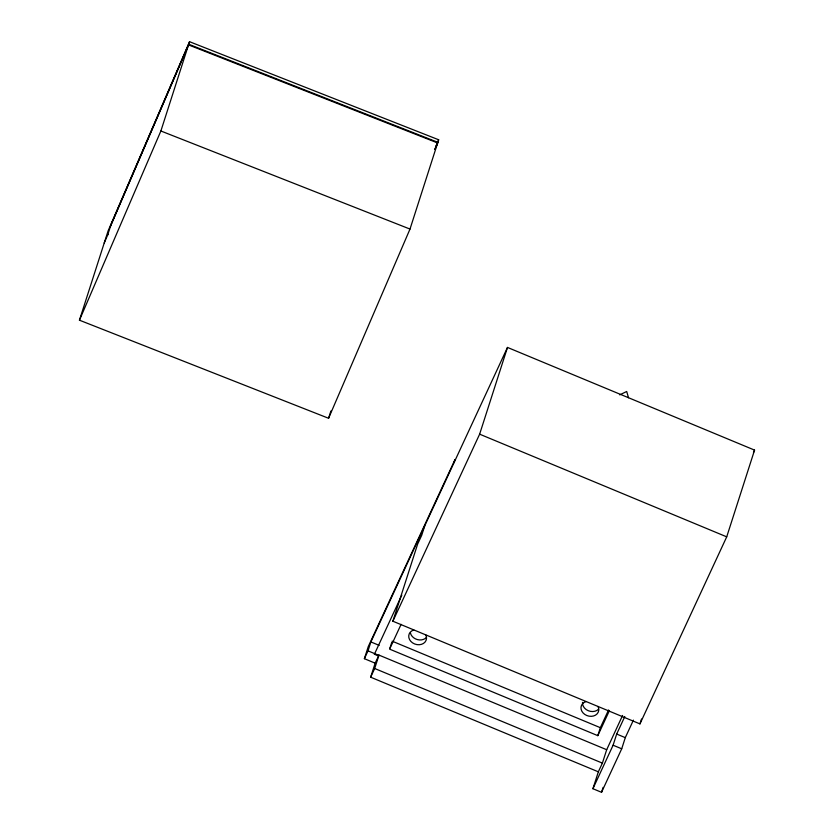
<?xml version="1.0" encoding="UTF-8"?>
<svg xmlns="http://www.w3.org/2000/svg" width="834" height="834" viewBox="0 0 834 834"><rect width="100%" height="100%" fill="white"/><g stroke="black" fill="none" stroke-linecap="round" stroke-linejoin="round"><path stroke-width="1.25" d="M79.439 320.193L108.107 230.903L189.537 41.7L438.674 139.778L410.005 229.069L328.575 418.272L79.439 320.193L160.879 130.99L189.537 41.7M107.617 235.105L111.068 224.659L188.724 44.254L437.86 142.333L434.775 149.495M328.575 418.272L330.921 410.974M633.423 720.128L625.291 737.642L621.716 748.796L601.533 792.3L592.922 788.724L598.343 771.815L370.65 677.187L375.154 663.166L364.385 658.683L368.274 646.569L455.041 459.524L454.019 462.703M364.385 658.683L368.013 650.854L370.88 641.93L507.489 347.434L754.561 450.11L726.716 536.846L639.949 723.902L392.877 621.215L417.646 544.049L421.691 535.345L424.756 525.785M370.65 677.187L374.685 668.493L378.98 655.097L606.683 749.724L602.388 763.12L598.343 771.815M389.968 647.997L391.803 642.305M392.877 621.215L479.633 434.17L507.489 347.434M401.102 624.343L389.603 649.133L597.801 735.661L600.355 727.686L608.57 709.974M592.922 788.724L613.094 745.221L616.68 734.056L624.802 716.542M601.533 792.3L603.118 787.379M639.949 723.902L641.513 719.033M110.484 226.17L188.515 44.89L437.652 142.968L435.087 148.942M104.208 243.028L108.003 234.218M435.609 146.92L438.674 139.778M375.8 654.096L378.782 655.326L378.584 655.972L374.403 654.231L401.8 595.153M375.154 663.166L378.98 655.097M597.801 735.661L609.3 710.86M606.683 749.724L622.581 715.457M753.467 452.476L754.561 450.11M619.693 394.868L626.688 391.49L628.523 397.724M374.403 654.231L375.206 653.846L368.013 650.854M160.879 130.99L410.005 229.069M479.633 434.17L726.716 536.846M616.68 734.056L625.291 737.642M392.168 641.169L600.355 727.686M370.88 641.93L379.178 645.37M613.094 745.221L621.716 748.796M374.685 668.493L602.388 763.12M597.988 706.44A9.049 7.412 17.8 0 1 593.568 715.979A9.049 7.412 17.8 0 1 581.767 711.068A9.049 7.412 17.8 0 1 586.187 701.54M426.497 637.385A9.049 7.412 17.8 0 1 417.292 639.563A9.049 7.412 17.8 0 1 410.391 632.881M425.674 634.737A9.049 7.412 17.8 0 1 421.441 644.348A9.049 7.412 17.8 0 1 409.577 639.605A9.049 7.412 17.8 0 1 413.8 629.993M598.666 709.067A9.049 7.412 17.8 0 1 588.283 710.714A9.049 7.412 17.8 0 1 582.539 702.374"/></g></svg>
